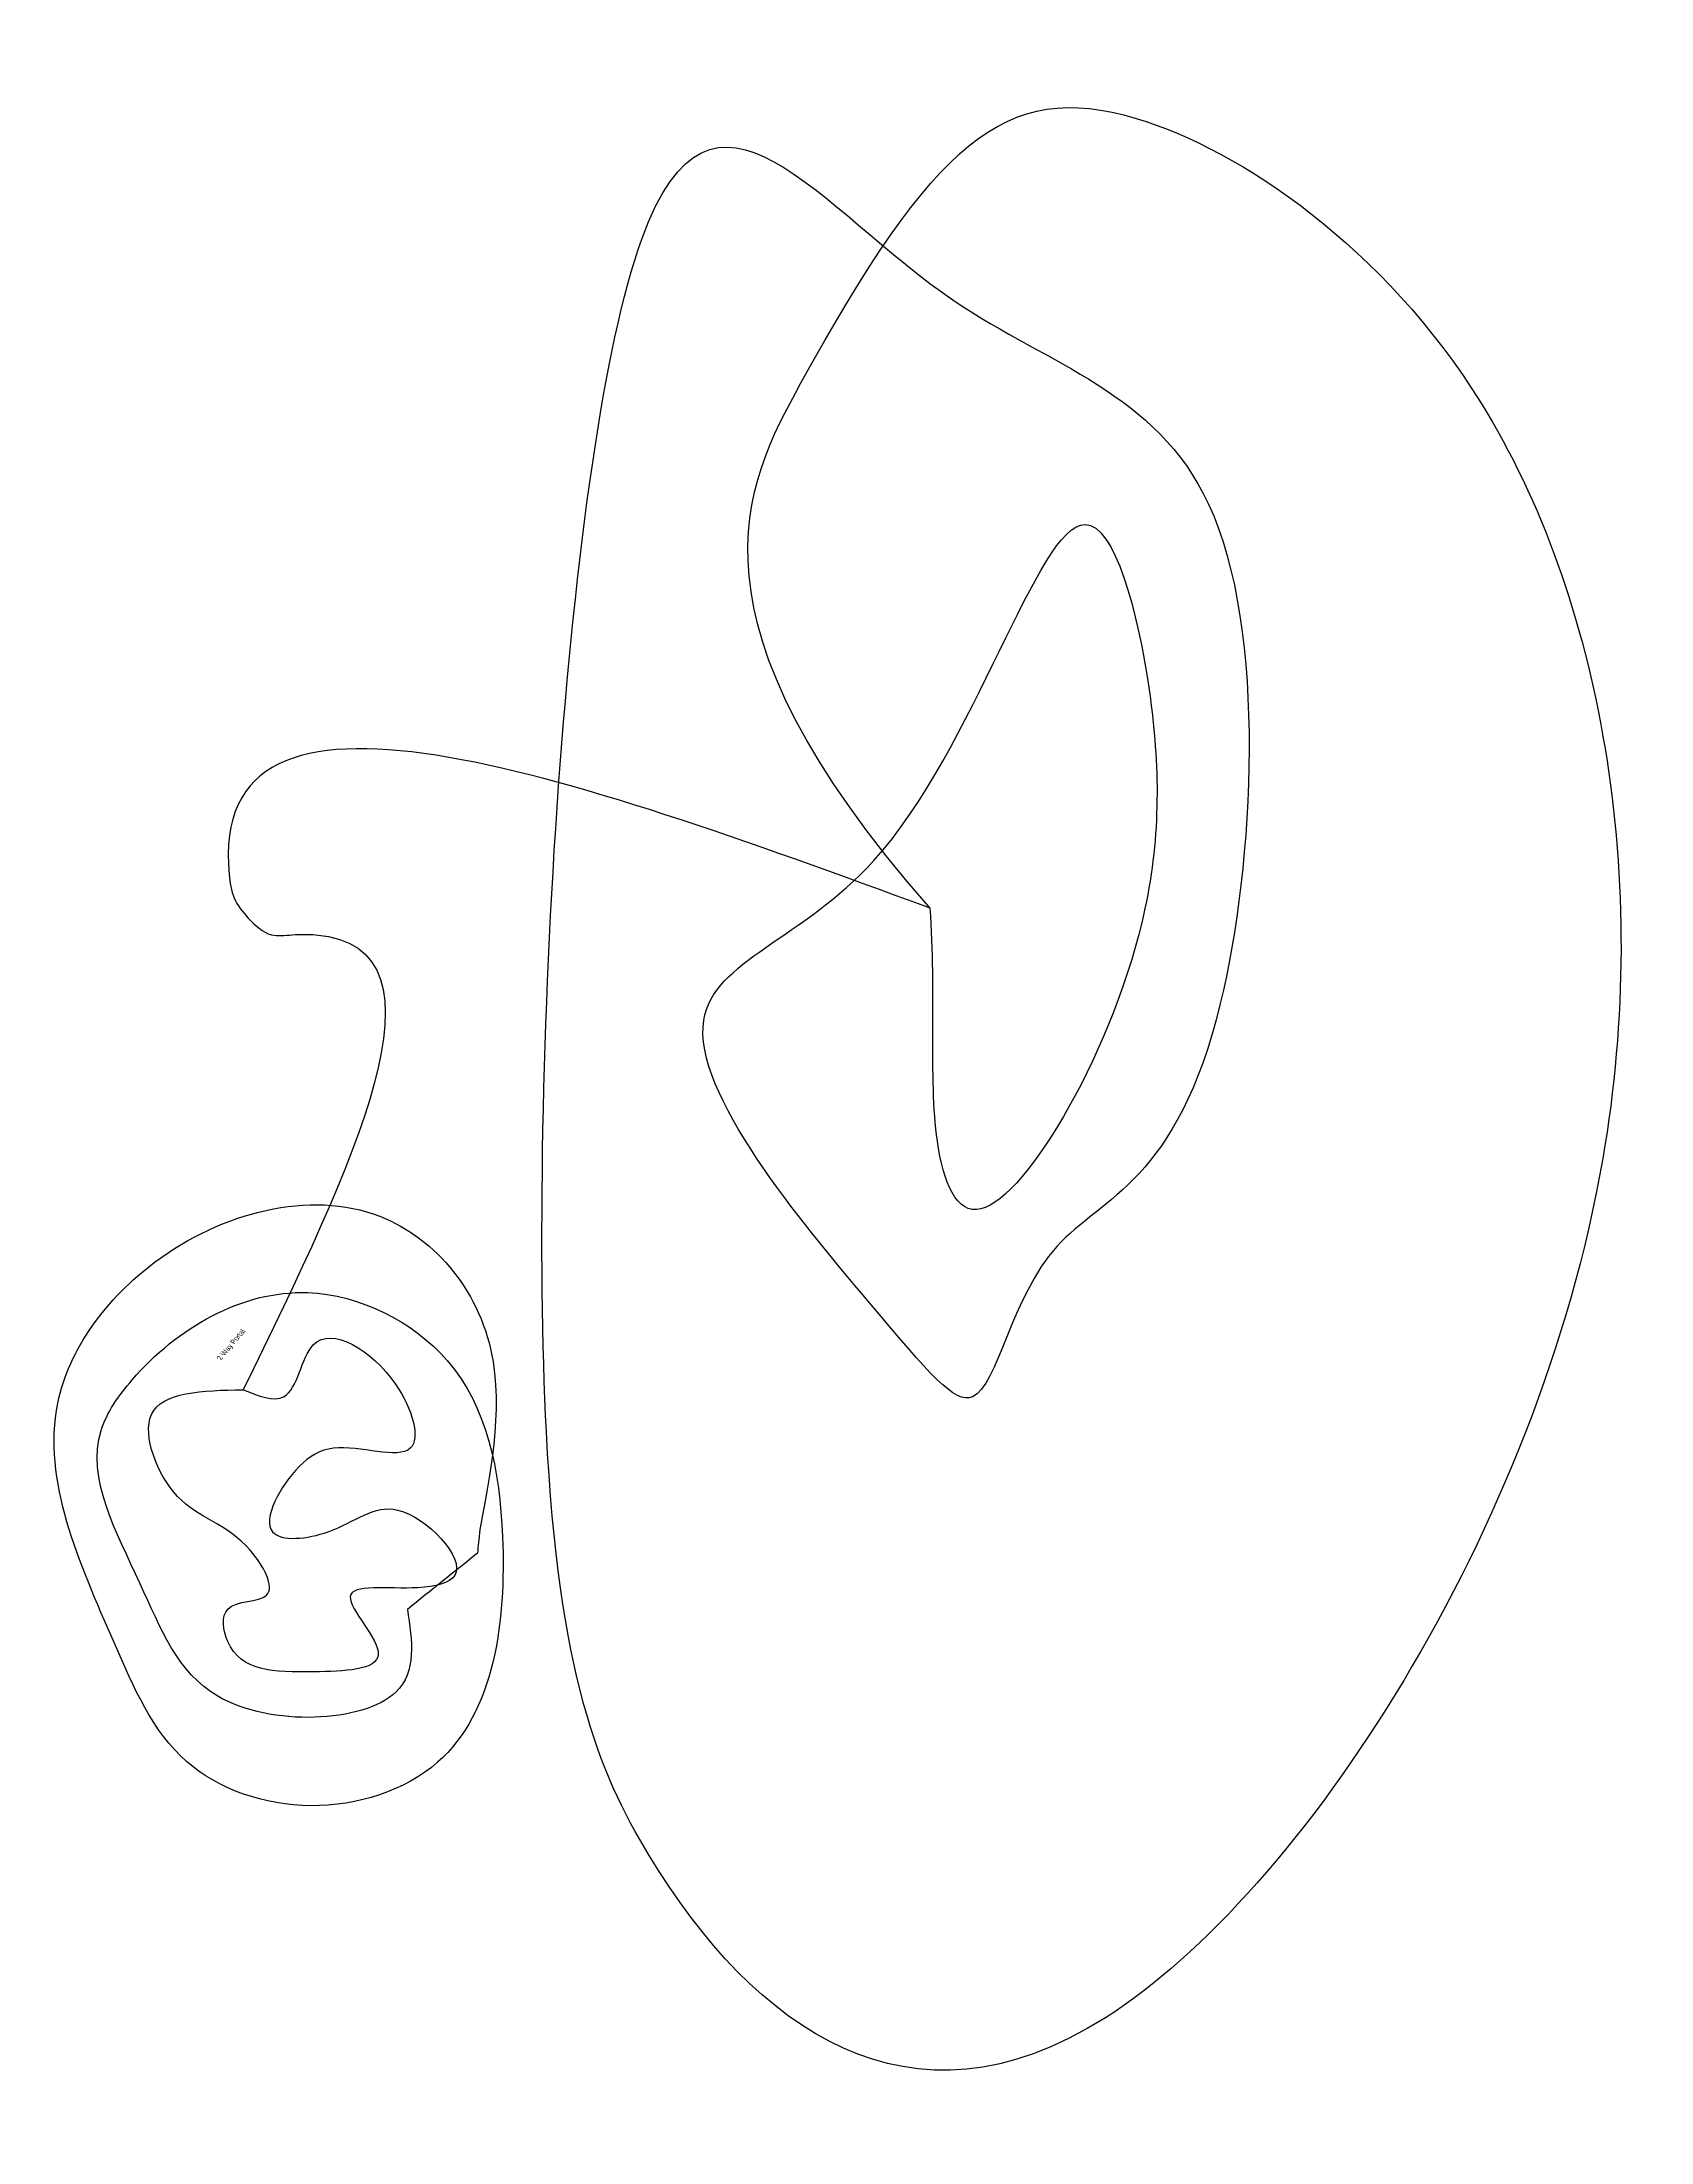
# Model space of a CAD drawing. Header units: inches. Extents: x 18 to 2390, y -1348 to 1748.
import ezdxf

# ---------------------------------------------------------------- set-up
doc = ezdxf.new("R2010")
doc.units = ezdxf.units.IN
doc.header["$MEASUREMENT"] = 0
for name, color, linetype, true_color in [('TUNNEL_BRANCH', 254, 'Continuous', 0xc2ced6), ('TUNNEL_MAIN', 254, 'Continuous', 0xc2ced6), ('TUNNEL_META', 254, 'Continuous', 0xc2ced6), ('TUNNEL_PORTALS', 254, 'Continuous', 0xc2ced6)]:
    doc.layers.add(name, color=color, linetype=linetype, true_color=true_color)
doc.styles.get("Standard").update_dxf_attribs({"font": 'arial.ttf'})

msp = doc.modelspace()

# ---------------------------------------------------------------- linework, layer by layer
at = {"layer": 'TUNNEL_BRANCH'}
msp.add_open_spline([(556.5, -562.7, -50.2), (563.4, -608.9, -29.9), (580.8, -726.5, 22), (249, -740.5, -5.2), (165, -516.4, 1.5), (66.5, -339.5, -0.1), (188.2, -164.7, 0.1), (387.1, -48.1, 0), (659.2, -186, 7.3), (715.4, -475.6, 43.2), (675.1, -790.8, 23.5), (414.5, -874.9, 0.3), (206.9, -804.3, 0), (104, -563.5, -0.1), (-20.8, -286.7, 0.5), (184.7, -4.3, -1.4), (516.6, 85.6, 5), (726.9, -171.6, -71), (663.7, -424, -88.7), (660.5, -469.7, -57.2), (659.8, -479.8, -50.2)], degree=3, knots=[0, 0, 0, 0, 169.829954, 432.421978, 634.11718, 867.008756, 954.895174, 1243.690728, 1472.668949, 1745.021482, 2090.768389, 2288.583909, 2482.772897, 2688.399431, 3050.554712, 3304.289491, 3641.729031, 3913.119724, 4160.430526, 4230.724509, 4230.724509, 4230.724509, 4230.724509], dxfattribs=at)
at = {"layer": 'TUNNEL_MAIN'}
for points, knots in [([(1327, 471.3), (1336.7, 346.5), (1316.5, 141.1), (1402.7, -72.4), (1669.4, 386.2), (1664.2, 796.3, 5.3), (1543.1, 1241.9, 64.8), (1327, 471.3, 81.6), (845, 354.1, 68.4), (1289.7, -171.5, 5.1), (1414.7, -322.8, 77.7), (1462.7, 20.6, 128), (1777.6, 85.8, 17.4), (1842.6, 1183.9, 28.8), (1269.4, 1333, 205.7), (838.9, 2013.9, 169.1), (697.3, -449.5, -34.3), (956.2, -1099.5, 51.3), (1527, -1515.7, 18.9), (2487.3, -40.4, 0.4), (2256.9, 1268.8, -16.4), (1519.8, 1769.5, -229.5), (1287.5, 1558.9, -9.1), (953.2, 896.6), (1327, 471.3)], [0, 0, 0, 0, 115.468509, 190.198223, 332.917384, 409.044972, 493.655394, 630.336594, 726.78516, 844.909283, 956.570269, 1117.382248, 1271.096026, 1390.033913, 1494.010063, 1645.833097, 1809.486107, 1924.122359, 2159.695798, 2396.012326, 2574.004868, 2718.025537, 2899.155935, 2976.158187, 2976.158187, 2976.158187, 2976.158187]), ([(314.3, -238.8), (254.4, -240.1), (140.3, -242.4), (211.5, -425.4), (310, -437), (376.8, -557.1), (277.7, -545.7), (293.7, -654.4), (393.9, -656.2), (560.3, -651.2), (423.6, -516.2), (558.4, -538.3), (667.8, -513.2), (537.3, -376.5), (460, -454), (320.7, -468.2), (384.1, -353.2), (458.2, -309.4), (590.6, -361.1), (546.7, -206.7), (406.4, -120.5), (392.1, -270), (336.9, -247.9), (314.3, -238.8)], [0, 0, 0, 0, 140.06431, 266.73849, 400.571167, 470.698991, 531.366096, 579.303642, 713.901926, 812.193456, 906.300796, 1006.985325, 1064.036932, 1191.72594, 1299.086048, 1381.168947, 1484.902664, 1542.408756, 1655.641054, 1752.555126, 1886.856936, 1974.804237, 2035.388974, 2035.388974, 2035.388974, 2035.388974])]:
    msp.add_open_spline(points, degree=3, knots=knots, dxfattribs=at)
at = {"layer": 'TUNNEL_META'}
msp.add_open_spline([(659.8, -479.8, -50.2), (625.4, -507.5, -50.2), (590.9, -535.1, -50.2), (556.5, -562.7, -50.2)], degree=3, dxfattribs=at)
at = {"layer": 'TUNNEL_PORTALS'}
msp.add_open_spline([(1327, 471.3), (794.5, 666), (243.8, 867.4), (298.2, 484.3), (322.3, 455), (351, 427.4), (388, 432.8), (642.4, 431.6), (474.3, 88.2), (314.3, -238.8)], degree=3, knots=[0, 0, 0, 0, 1034.63283, 1069.844866, 1106.029197, 1148.186059, 1178.869332, 1213.081393, 1892.211222, 1892.211222, 1892.211222, 1892.211222], dxfattribs=at)

# ---------------------------------------------------------------- texts
at = {"layer": 'TUNNEL_META', "extrusion": (0.01487, -0.676972, 0.735859)}
msp.add_text('2 Way Portal', height=8.629, rotation=56.9626, dxfattribs=at).set_placement((277.2, -162.6, 121.5))

doc.saveas('drawing.dxf')
